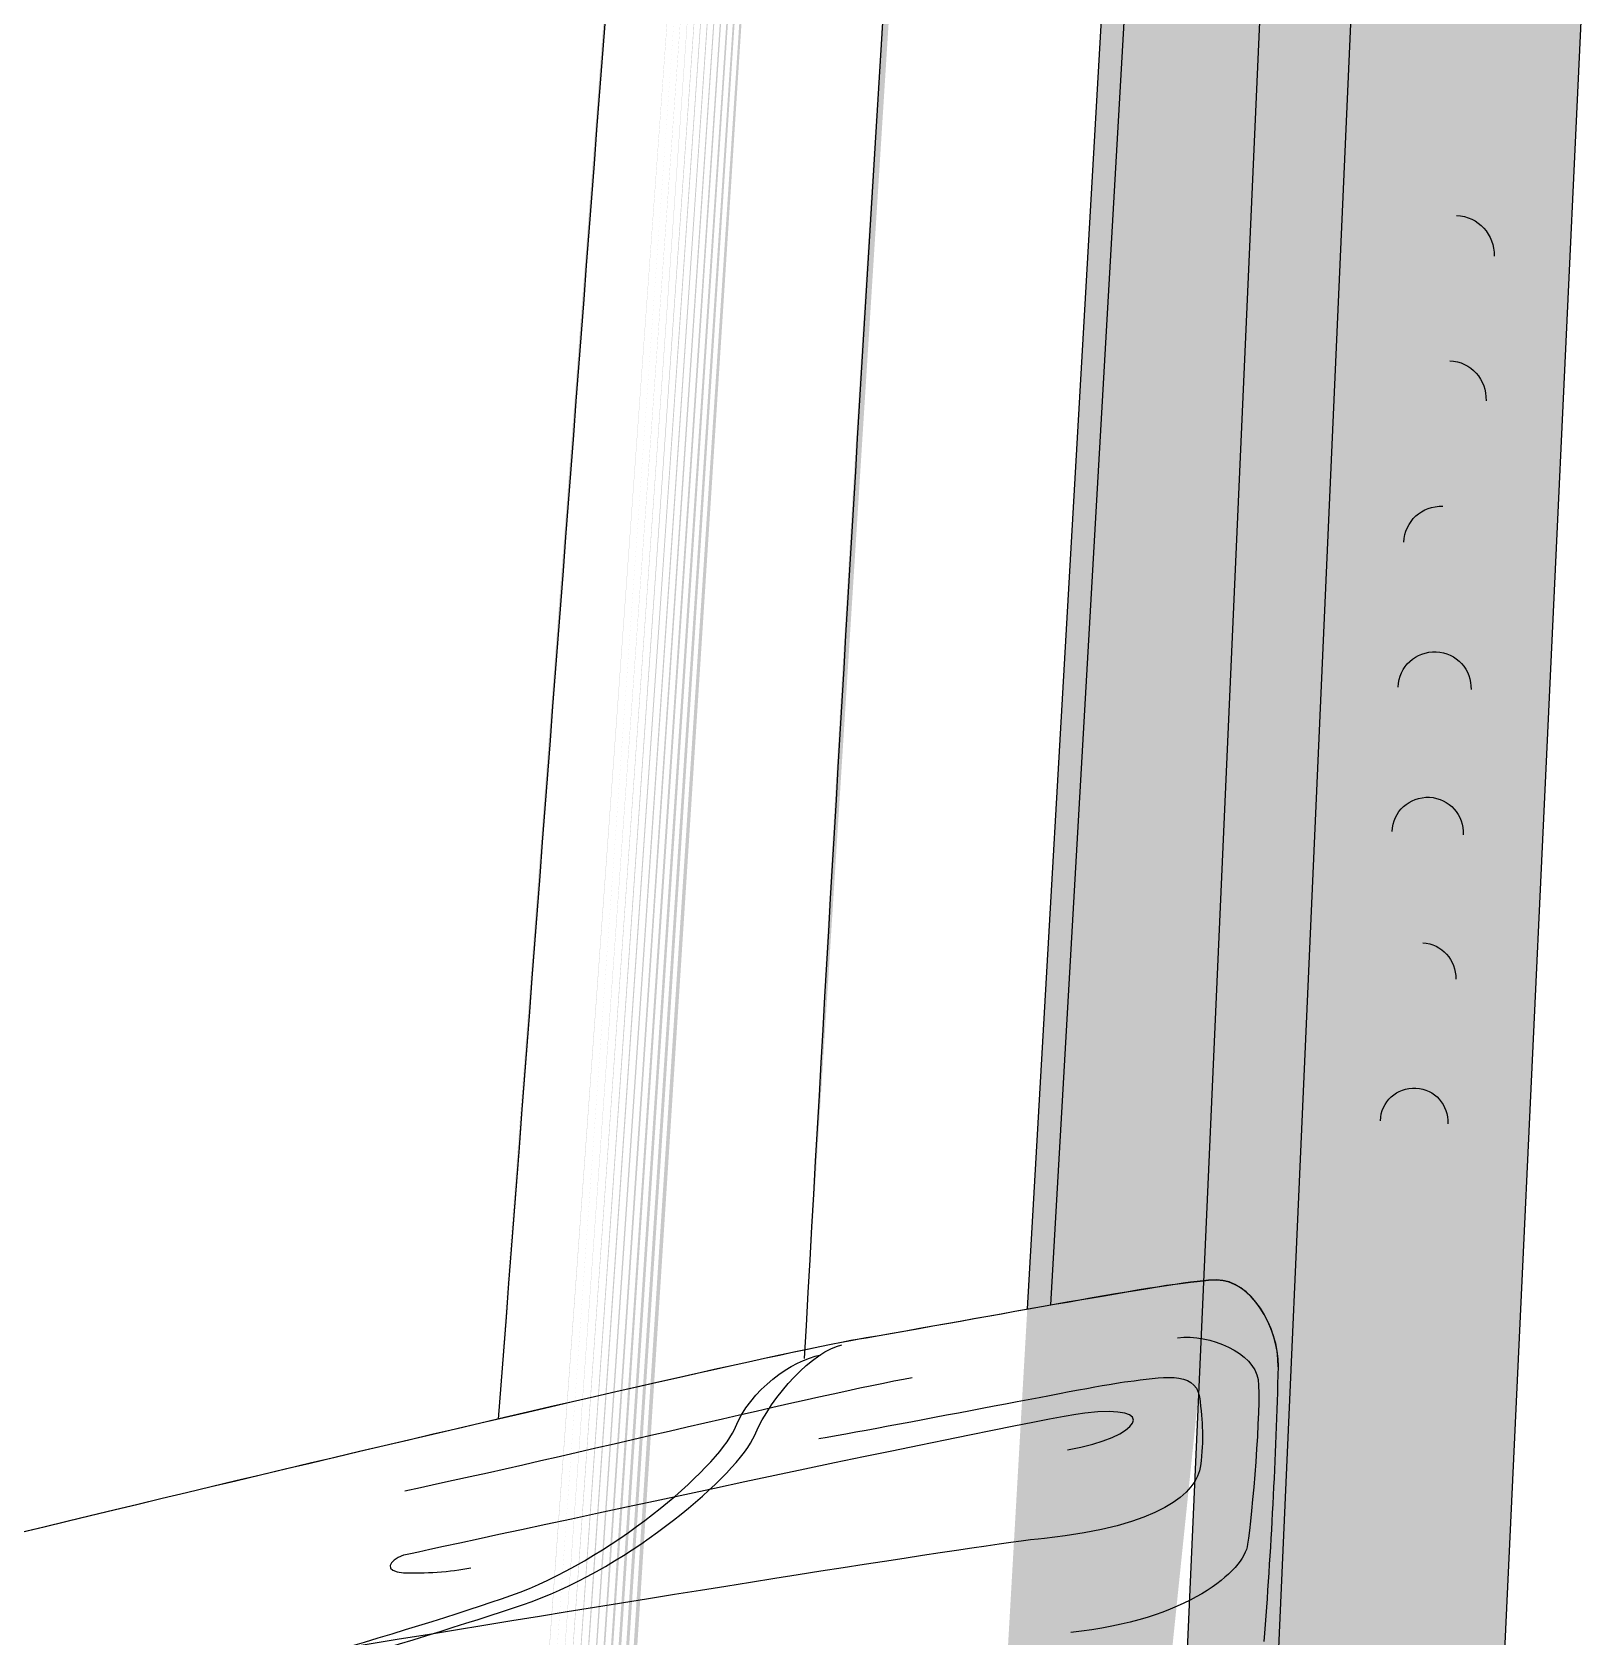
# Model space of a CAD drawing. Header units: millimetres. Extents: x 1111 to 1333, y -447 to -319.
# Drawn here: x 1279.2492 to 1279.4429, y -439.7742 to -439.5727 of the extents above; entities that cross this region are included whole.
import ezdxf

# ---------------------------------------------------------------- set-up
doc = ezdxf.new("R2010")
doc.units = ezdxf.units.MM

# ---------------------------------------------------------------- blocks, each defined once
blk = doc.blocks.new('scanne')
at = {"transparency": 33554559}
h = blk.add_hatch(color=256, dxfattribs=at)
h.paths.add_polyline_path([(-0.1166423951910929, 2.336953584750517), (-0.111487484690997, 2.33033887658712)], flags=0)
h.paths.add_polyline_path([(-0.1369427064507818, 2.245670612097228), (-0.1369427064507818, 2.181074565481821)], flags=0)
h.paths.add_polyline_path([(-0.1369427064507818, 2.047868028676248, 0.0285314519621585), (-0.1271803095753512, 2.083131265988185)], flags=0)
h.paths.add_polyline_path([(-0.1369427064507818, 2.047868028676248), (-0.1369427064507818, 1.879854441328916), (-0.1369427064507818, 1.834463857725722)], flags=0)
h.paths.add_polyline_path([(-0.180143593558796, 1.521382877556106, 0.0050964344108448), (-0.1756729632136285, 1.695144418203653)], flags=0)
h.paths.add_polyline_path([(-0.1825157647615469, 1.596881787971142, 0.0005335180224994), (-0.180143593558796, 1.52138287755497)], flags=0)
h.paths.add_polyline_path([(-0.1871232511373364, 1.622291391053749), (-0.1960188931500397, 1.647883468843929)], flags=0)
h.paths.add_polyline_path([(-0.2003982861413078, 1.67315621589546), (-0.2003982861413078, 1.852209523074179), (-0.2030897880833891, 2.171494643314417)], flags=0)
h.paths.add_polyline_path([(-0.2047776791316664, 2.345393039993268, 0.0090655300870264), (-0.2030897880829343, 2.171494643314645)], flags=0)
h.paths.add_polyline_path([(-0.2047776791321212, 2.345393039993268), (-0.1984366830304225, 2.393338269507921)], flags=0)
h.paths.add_polyline_path([(-0.1922781616374323, 2.536352821865648, 0.0110075992661324), (-0.198436683031332, 2.393338269507694)], flags=0)
h.paths.add_polyline_path([(-0.1692863484352074, 2.850118082191329, 0.0020048746394313), (-0.1922781616374323, 2.536352821866785)], flags=0)
h.paths.add_polyline_path([(-0.1692863484352074, 2.850118082190647), (-0.1667773212004704, 2.884240852577704)], flags=0)
h.paths.add_polyline_path([(-0.1421888543052319, 3.206263093427423, 0.00026024417606), (-0.1667773212004704, 2.884240852582479)], flags=0)
h.paths.add_polyline_path([(-0.1421888543038676, 3.2062630934372), (-0.1266785041282219, 3.287145007737308), (-0.1124454769076237, 3.28646072758238)], flags=0)
h.paths.add_polyline_path([(-0.1298718115174324, 3.170269957295658, 0.0012686708754481), (-0.1681915001879588, 2.580648557220911)], flags=0)
h = blk.add_hatch(color=256, dxfattribs=at)
h.paths.add_polyline_path([(-0.1196441041367962, 2.330977538065098), (-0.1145804309905998, 2.324180355193902)], flags=0)
h.paths.add_polyline_path([(-0.1369335827155282, 2.245670612097228), (-0.1369335827155282, 2.181074565481821)], flags=0)
h.paths.add_polyline_path([(-0.1369335827146187, 2.047868028676248, 0.0291517492008689), (-0.1272168045163653, 2.083176884665363)], flags=0)
h.paths.add_polyline_path([(-0.1369335827155282, 2.047868028676248), (-0.1369335827155282, 1.882682799302301), (-0.1369335827155282, 1.836425460836153)], flags=0)
h.paths.add_polyline_path([(-0.1825066410262934, 1.597292356065509, 0.0004699452269224), (-0.1794501896677048, 1.505142628547901)], flags=0)
h.paths.add_polyline_path([(-0.1871141274025376, 1.622701959146752), (-0.1960097694147862, 1.648248418259981)], flags=0)
h.paths.add_polyline_path([(-0.2004347810823219, 1.673566783988462), (-0.2004347810823219, 1.852665709843904), (-0.2031262830248579, 2.171905211407192)], flags=0)
h.paths.add_polyline_path([(-0.2047685553968677, 2.345757989409321, 0.0088234174556581), (-0.2031262830248579, 2.171905211407192)], flags=0)
h.paths.add_polyline_path([(-0.2047685553968677, 2.345757989409321), (-0.1984731779728008, 2.393748837600696)], flags=0)
h.paths.add_polyline_path([(-0.192269037901724, 2.536717771281701, 0.0110194638239973), (-0.1984731779718913, 2.393748837600924)], flags=0)
h.paths.add_polyline_path([(-0.1692772246994991, 2.850483031606471, 0.0017903833816675), (-0.1922690379012692, 2.536717771282837)], flags=0)
h.paths.add_polyline_path([(-0.1692772246994991, 2.850483031606471), (-0.1667681974652169, 2.884605801993529)], flags=0)
h.paths.add_polyline_path([(-0.1421797305690688, 3.206673661524973, 0.0001407592135211), (-0.1667681974643074, 2.884605802008081)], flags=0)
h.paths.add_polyline_path([(-0.1421797305690688, 3.206673661530203), (-0.1266693803925136, 3.287145007737308), (-0.113896150836581, 3.286643202290406)], flags=0)
h.paths.add_polyline_path([(-0.1313681041222026, 3.170680525390025, 0.0009188637854376), (-0.1706001663321786, 2.581013506637873)], flags=0)
h.paths.add_polyline_path([(-0.1700527422087816, 2.448035063216821, 0.0781697972247156), (-0.1421341118923465, 2.36605830066901)], flags=0)
h = blk.add_hatch(color=256, dxfattribs=at)
h.paths.add_polyline_path([(-0.1286264216353175, 2.313049398008844), (-0.1236996045211072, 2.305659172336618)], flags=0)
h.paths.add_polyline_path([(-0.1369746395246238, 2.245670612097228), (-0.1369746395246238, 2.181074565481821)], flags=0)
h.paths.add_polyline_path([(-0.1369746395246238, 2.047868028676248, 0.0300357460884792), (-0.1272122426487385, 2.083176884665363)], flags=0)
h.paths.add_polyline_path([(-0.1369746395246238, 2.047868028676248), (-0.1369746395246238, 1.891031017191153), (-0.1369746395246238, 1.842310270167672)], flags=0)
h.paths.add_polyline_path([(-0.1825476978358438, 1.598432822987888, 0.0002462288899652), (-0.1773471686590256, 1.456604356230172)], flags=0)
h.paths.add_polyline_path([(-0.1871095655349109, 1.623842426071405), (-0.1960052075471594, 1.649388885184862)], flags=0)
h.paths.add_polyline_path([(-0.2003846005379728, 1.674752869590065), (-0.2003846005379728, 1.853943032799634), (-0.2031217211572311, 2.173045678332073)], flags=0)
h.paths.add_polyline_path([(-0.2047639935287862, 2.346944075010924, 0.0088230516415138), (-0.2031217211572311, 2.173045678331845)], flags=0)
h.paths.add_polyline_path([(-0.2047639935287862, 2.346944075010924), (-0.1984229974275422, 2.394980541879476)], flags=0)
h.paths.add_polyline_path([(-0.1922644760340972, 2.537903856883303, 0.0112328837542137), (-0.1984229974279969, 2.394980541879476)], flags=0)
h.paths.add_polyline_path([(-0.1693182815085947, 2.851623498531125, 0.0018125761800425), (-0.1922644760340972, 2.537903856884668)], flags=0)
h.paths.add_polyline_path([(-0.1693182815095042, 2.851623498531125), (-0.1667636355980449, 2.88579188759536)], flags=0)
h.paths.add_polyline_path([(-0.1421751687000778, 3.20785974714704, 0.0001312748423704), (-0.1667636355971354, 2.885791887601271)], flags=0)
h.paths.add_polyline_path([(-0.1421751687014421, 3.207859747131806), (-0.1266648185253416, 3.287145007737308), (-0.1181797446054134, 3.287236245091207)], flags=0)
h.paths.add_polyline_path([(-0.1359254099540976, 3.171820992305811, 0.0001219841934848), (-0.1777577367540744, 2.581925880148674)], flags=0)
h = blk.add_hatch(color=256, dxfattribs=at)
h.paths.add_polyline_path([(-0.1271073196919588, 2.316010050145223), (-0.1222261212544708, 2.308756680504075)], flags=0)
h.paths.add_polyline_path([(-0.1369609539212888, 2.245666050229374), (-0.1369609539212888, 2.181070003614195)], flags=0)
h.paths.add_polyline_path([(-0.1369609539212888, 2.047863466808848, 0.0300357460893084), (-0.1271985570454035, 2.083172322797508)], flags=0)
h.paths.add_polyline_path([(-0.1369609539212888, 2.047863466808848), (-0.1369609539212888, 1.88961227633672), (-0.1369609539212888, 1.841347716083191)], flags=0)
h.paths.add_polyline_path([(-0.1825340122325087, 1.598245786412917, 0.0003400594792357), (-0.1776984324717432, 1.464674300191063)], flags=0)
h.paths.add_polyline_path([(-0.1870958799315758, 1.623609770818802), (-0.1960371406210015, 1.649201848608981)], flags=0)
h.paths.add_polyline_path([(-0.2004165336122696, 1.674565833014412), (-0.2004165336122696, 1.853710377547031), (-0.2031080355548056, 2.17285864175642)], flags=0)
h.paths.add_polyline_path([(-0.2047503079259059, 2.346757038435271, 0.0090249608157045), (-0.2031080355548056, 2.172858641756192)], flags=0)
h.paths.add_polyline_path([(-0.2047503079259059, 2.346757038435271), (-0.1984093118242072, 2.394747886626873)], flags=0)
h.paths.add_polyline_path([(-0.1922964091074846, 2.53771682030765, 0.0109925637555483), (-0.1984093118242072, 2.394747886626873)], flags=0)
h.paths.add_polyline_path([(-0.1693045959061692, 2.851436461955245, 0.0017970173253923), (-0.1922964091083941, 2.537716820307878)], flags=0)
h.paths.add_polyline_path([(-0.1693045959061692, 2.851436461955699), (-0.1667499499947098, 2.885559232342757)], flags=0)
h.paths.add_polyline_path([(-0.142161483098107, 3.207627091878293, 0.000264822201856), (-0.1667499499956193, 2.885559232332752)], flags=0)
h.paths.add_polyline_path([(-0.142161483098107, 3.207627091879203), (-0.1266511329224613, 3.287140445869681), (-0.1174361601704277, 3.287140445869681)], flags=0)
h.paths.add_polyline_path([(-0.1351362068428443, 3.171633955717879, 0.0002050688334534), (-0.1765579655459533, 2.581784462291352)], flags=0)
h = blk.add_hatch(color=256, dxfattribs=at)
h.paths.add_polyline_path([(-0.1226093181410306, 2.324964996437984), (-0.1175912636724661, 2.317985338858761)], flags=0)
h.paths.add_polyline_path([(-0.1369335827155282, 2.245679735832482), (-0.1369335827155282, 2.181083689217302)], flags=0)
h.paths.add_polyline_path([(-0.1369335827155282, 2.047877152411729, 0.02935907845707), (-0.1272168045163653, 2.083140389723666)], flags=0)
h.paths.add_polyline_path([(-0.1369335827155282, 2.047877152411956), (-0.1369335827155282, 1.885429043656813), (-0.1369335827155282, 1.838396187682064)], flags=0)
h.paths.add_polyline_path([(-0.1825066410262934, 1.597620810537137, 0.0006229945491757), (-0.1787202908365089, 1.488957121951671)], flags=0)
h.paths.add_polyline_path([(-0.1871141274025376, 1.623030413620881), (-0.1960097694147862, 1.648576872734338)], flags=0)
h.paths.add_polyline_path([(-0.2003891624055996, 1.673940857139768), (-0.2003891624055996, 1.853039782995438), (-0.2030806643481355, 2.172279284558499)], flags=0)
h.paths.add_polyline_path([(-0.2047685553968677, 2.34617768123735, 0.0088661684074344), (-0.2030806643481355, 2.172279284558499)], flags=0)
h.paths.add_polyline_path([(-0.2047685553968677, 2.346177681237577), (-0.198427559295169, 2.394122910752003)], flags=0)
h.paths.add_polyline_path([(-0.192269037901724, 2.537091844433007, 0.0112396464006005), (-0.1984275592956237, 2.394122910752003)], flags=0)
h.paths.add_polyline_path([(-0.1692772246994991, 2.850857104756868, 0.0017984741022668), (-0.192269037901724, 2.537091844432097)], flags=0)
h.paths.add_polyline_path([(-0.1692772246994991, 2.850857104757778), (-0.1667225787884945, 2.884979875144836)], flags=0)
h.paths.add_polyline_path([(-0.1421797305690688, 3.207047734677644, 0.0002010379914317), (-0.1667225787884945, 2.884979875145745)], flags=0)
h.paths.add_polyline_path([(-0.1421797305690688, 3.207047734681509), (-0.1266237617157913, 3.287154131472788), (-0.1153103298231599, 3.286789182056963)], flags=0)
h.paths.add_polyline_path([(-0.1328735204640452, 3.171008979855969, 0.0005797796842278), (-0.1729723375362937, 2.581296342431414)], flags=0)
h = blk.add_hatch(color=256, dxfattribs=at)
h.paths.add_polyline_path([(-0.124119296348681, 2.321999782433749), (-0.1191468605572936, 2.314883268823678)], flags=0)
h.paths.add_polyline_path([(-0.136938144583155, 2.245679735832482), (-0.136938144583155, 2.181083689217302)], flags=0)
h.paths.add_polyline_path([(-0.136938144583155, 2.047877152411956, 0.0288537914182079), (-0.1271757477072697, 2.083140389723666)], flags=0)
h.paths.add_polyline_path([(-0.136938144583155, 2.047877152411956), (-0.136938144583155, 1.886888841320569), (-0.136938144583155, 1.839354179898919)], flags=0)
h.paths.add_polyline_path([(-0.1825112028939202, 1.597848903923022, 0.000262695417012), (-0.1784055219648053, 1.480882616127018)], flags=0)
h.paths.add_polyline_path([(-0.1871186892701644, 1.623258507005857), (-0.196014331282413, 1.648804966119087)], flags=0)
h.paths.add_polyline_path([(-0.2003937242736811, 1.674123331847795), (-0.2003937242736811, 1.853267876380186), (-0.2031308448924847, 2.172461759266525)], flags=0)
h.paths.add_polyline_path([(-0.2047731172644944, 2.346360155945376, 0.0086211421652101), (-0.2031308448933942, 2.172461759266525)], flags=0)
h.paths.add_polyline_path([(-0.2047731172644944, 2.346360155945376), (-0.1984321211627957, 2.394305385460029)], flags=0)
h.paths.add_polyline_path([(-0.192273599768896, 2.537319937817983, 0.0110075992661466), (-0.1984321211627957, 2.394305385460029)], flags=0)
h.paths.add_polyline_path([(-0.1692817865675806, 2.85103957946535, 0.0017970173253923), (-0.1922735997698055, 2.537319937818438)], flags=0)
h.paths.add_polyline_path([(-0.1692817865675806, 2.851039579465577), (-0.1667727593328436, 2.885207968530039)], flags=0)
h.paths.add_polyline_path([(-0.1421842924353314, 3.20727582808081, 0.0001312748423704), (-0.1667727593328436, 2.885207968536633)], flags=0)
h.paths.add_polyline_path([(-0.1421842924362409, 3.207275828066258), (-0.1266739422601404, 3.287154131472788), (-0.1159991718452602, 3.286926038087813)], flags=0)
h.paths.add_polyline_path([(-0.1336079811624131, 3.171237073245492, 0.0004871298525191), (-0.1742086036822457, 2.581433198470904)], flags=0)
h = blk.add_hatch(color=256, dxfattribs=at)
h.paths.add_polyline_path([(-0.121140396742021, 2.32799407659013), (-0.1160767235962794, 2.321105656364807)], flags=0)
h.paths.add_polyline_path([(-0.1369700776565423, 2.245652364626266), (-0.1369700776565423, 2.181056318011314)], flags=0)
h.paths.add_polyline_path([(-0.1369700776565423, 2.047849781205741, 0.0300357460884309), (-0.1272076807811118, 2.083158637194401)], flags=0)
h.paths.add_polyline_path([(-0.1369700776565423, 2.047849781205741), (-0.1369700776565423, 1.884033112140969), (-0.1369700776565423, 1.837410824258995)], flags=0)
h.paths.add_polyline_path([(-0.182543135968217, 1.597456583301436, 0.0003865172817532), (-0.1791217351940304, 1.497049875248876)], flags=0)
h.paths.add_polyline_path([(-0.1871050036668293, 1.622866186383816), (-0.1960462643567098, 1.648412645497273)], flags=0)
h.paths.add_polyline_path([(-0.200380038670346, 1.673731011225527), (-0.200380038670346, 1.852875555758146), (-0.2031171592891496, 2.172069438644484)], flags=0)
h.paths.add_polyline_path([(-0.2047594316611594, 2.345967835323563, 0.0088230516414712), (-0.2031171592891496, 2.172069438644257)], flags=0)
h.paths.add_polyline_path([(-0.2047594316611594, 2.345967835323563), (-0.1984184355594607, 2.393913064837988)], flags=0)
h.paths.add_polyline_path([(-0.1923055328431928, 2.536927617195715, 0.0110094992346397), (-0.1984184355594607, 2.39391306483776)], flags=0)
h.paths.add_polyline_path([(-0.1693137196418775, 2.850692877520259, 0.0017903833816817), (-0.1923055328441023, 2.53692761719526)], flags=0)
h.paths.add_polyline_path([(-0.1693137196418775, 2.850692877520714), (-0.1667590737304181, 2.884815647907772)], flags=0)
h.paths.add_polyline_path([(-0.1421706068338153, 3.206883507438078, 0.0002553260328776), (-0.1667590737295086, 2.884815647915729)], flags=0)
h.paths.add_polyline_path([(-0.1421706068338153, 3.206883507444445), (-0.1266602566577148, 3.287126760266573), (-0.114571307255801, 3.286761810850521)], flags=0)
h.paths.add_polyline_path([(-0.1321344978966863, 3.170844752620041, 0.0007237860904394), (-0.1717771281994374, 2.581132115194805)], flags=0)
h.paths.add_polyline_path([(-0.1717315095222602, 2.449339757378538, 0.0772831218423757), (-0.1457744823153462, 2.368138512339555)], flags=0)
h = blk.add_hatch(color=256, dxfattribs=at)
h.paths.add_polyline_path([(-0.1825248884972552, 1.596685627660235, 0.0127247081431427), (-0.1805176667091928, 1.529489316456647)], flags=0)
h.paths.add_polyline_path([(-0.1871323748725899, 1.622095230742615), (-0.196028016885748, 1.647641689856072)], flags=0)
h.paths.add_polyline_path([(-0.2004074098765614, 1.672960055584553), (-0.2004074098765614, 1.852013362763045), (-0.2030989118190973, 2.171298483003511)], flags=0)
h.paths.add_polyline_path([(-0.2047411841901976, 2.345196879682362, 0.0090249608156903), (-0.2030989118190973, 2.171298483003511)], flags=0)
h.paths.add_polyline_path([(-0.2047411841901976, 2.345196879682134), (-0.1984458067661308, 2.393142109196787)], flags=0)
h.paths.add_polyline_path([(-0.192287285372231, 2.536111042877791, 0.0107721538795642), (-0.1984458067661308, 2.393142109197015)], flags=0)
h.paths.add_polyline_path([(-0.1692954721700062, 2.849876303203473, 0.001798474102281), (-0.192287285372231, 2.536111042878019)], flags=0)
h.paths.add_polyline_path([(-0.1692954721704609, 2.849876303202337), (-0.1667408262594563, 2.883999073589848)], flags=0)
h.paths.add_polyline_path([(-0.1421523593628535, 3.20606693312493, 0.000264822201856), (-0.166740826259911, 2.883999073579843)], flags=0)
h.paths.add_polyline_path([(-0.1421523593628535, 3.206066933126066), (-0.1266420091867531, 3.2871313221342), (-0.094617697941203, 3.285260956377669), (-0.1080752076520639, 3.212362310550588)], flags=0)
h.paths.add_polyline_path([(-0.1080752076520639, 3.212362310551043, 0.0052537610727573), (-0.1283299002345757, 2.891617392646367)], flags=0)
h.paths.add_polyline_path([(-0.1283299002354852, 2.891617392646821), (-0.1307933087925903, 2.847823462738006)], flags=0)
h.paths.add_polyline_path([(-0.0907857290742413, 2.362167027521991), (-0.0866800481451264, 2.356692786283247)], flags=0)
h.paths.add_polyline_path([(-0.1369518301855805, 2.24565692649412), (-0.1369518301855805, 2.181060879878714)], flags=0)
h.paths.add_polyline_path([(-0.13695183018649, 2.047854343073367, 0.0275796529536852), (-0.1271894333106047, 2.083163199062255)], flags=0)
h.paths.add_polyline_path([(-0.1369518301855805, 2.047854343073367), (-0.1369518301855805, 1.833492179905988)], flags=0)
h.paths.add_polyline_path([(-0.160856016927255, 1.781532506816347, 0.037130763515112), (-0.1467598457381882, 1.799141316133955)], flags=0)
h = blk.add_hatch(color=256, dxfattribs=at)
h.paths.add_polyline_path([(-0.1270525772795281, 1.440783799056816, 0.0003808796214116), (-0.1397345694824708, 1.753545448482327)], flags=0)
h.paths.add_polyline_path([(-0.1766400792091645, 1.440373230959949, 1.71371275547e-05), (-0.1270525772649762, 1.440783799053406)], flags=0)
h.paths.add_polyline_path([(-0.1825248884972552, 1.598806896143287, 0.0003270159702372), (-0.1766400791659635, 1.440373230962904)], flags=0)
h.paths.add_polyline_path([(-0.1871323748725899, 1.624216499222711), (-0.196028016885748, 1.649762958335941)], flags=0)
h.paths.add_polyline_path([(-0.2004074098765614, 1.675172561418321), (-0.2004074098765614, 1.85436272462789), (-0.2030989118190973, 2.173465370160329)], flags=0)
h.paths.add_polyline_path([(-0.2047411841911071, 2.34731814816223, 0.009025369330283), (-0.2030989118190973, 2.173465370160101)], flags=0)
h.paths.add_polyline_path([(-0.2047411841901976, 2.34731814816223), (-0.1984458067661308, 2.395354615030782)], flags=0)
h.paths.add_polyline_path([(-0.1922872853731405, 2.538323548711559, 0.0107516332119465), (-0.1984458067661308, 2.395354615030555)], flags=0)
h.paths.add_polyline_path([(-0.1692954721704609, 2.852043190359154, 0.0017889241516089), (-0.1922872853731405, 2.538323548711559)], flags=0)
h.paths.add_polyline_path([(-0.1692954721704609, 2.852043190359381), (-0.1667408262594563, 2.886165960746666)], flags=0)
h.paths.add_polyline_path([(-0.1421523593628535, 3.208233820281748, 0.000264822201856), (-0.166740826259911, 2.886165960736889)], flags=0)
h.paths.add_polyline_path([(-0.1421523593628535, 3.208233820283112), (-0.1266420091867531, 3.287154131472788), (-0.1195711142534037, 3.287427843534715)], flags=0)
h.paths.add_polyline_path([(-0.1801527172926853, 2.582254334657818, 0.0001654896232667), (-0.1374080169559875, 3.172195065459163)], flags=0)
h.paths.add_polyline_path([(-0.1316144449785952, 2.307036856381728), (-0.1267788652178297, 2.299464156001704)], flags=0)
h.paths.add_polyline_path([(-0.1369518301855805, 2.245679735832482), (-0.1369518301855805, 2.181083689217302)], flags=0)
h.paths.add_polyline_path([(-0.13695183018649, 2.047877152411729, 0.0277852137477092), (-0.1271894333106047, 2.083140389723666)], flags=0)
h.paths.add_polyline_path([(-0.1369518301855805, 2.047877152411956), (-0.1369518301855805, 1.893822880222614)], flags=0)
h = blk.add_hatch(color=256, dxfattribs=at)
h.paths.add_polyline_path([(-0.1256383982929492, 2.318998073488046), (-0.1206659625011071, 2.311835941200797)], flags=0)
h.paths.add_polyline_path([(-0.1369518301855805, 2.245688859567962), (-0.1369518301855805, 2.181092812952556)], flags=0)
h.paths.add_polyline_path([(-0.1369518301855805, 2.04788627614721, 0.0288537914166574), (-0.12718943331015, 2.083149513459147)], flags=0)
h.paths.add_polyline_path([(-0.1369518301855805, 2.04788627614721), (-0.1369518301855805, 1.888266525365452), (-0.1369518301855805, 1.840366914527976)], flags=0)
h.paths.add_polyline_path([(-0.1825248884972552, 1.598040502367211, 0.0004466642511242), (-0.1780542581520876, 1.472771615357487)], flags=0)
h.paths.add_polyline_path([(-0.1871323748725899, 1.623450105449137), (-0.196028016885748, 1.649042183239544)], flags=0)
h.paths.add_polyline_path([(-0.2004074098765614, 1.674360548968024), (-0.2004074098765614, 1.853505093500643), (-0.2030989118190973, 2.172698976386755)], flags=0)
h.paths.add_polyline_path([(-0.2047411841901976, 2.346551754388656, 0.0090253693302688), (-0.2030989118181878, 2.172698976386755)], flags=0)
h.paths.add_polyline_path([(-0.2047411841901976, 2.346551754388883), (-0.1984458067661308, 2.394542602580486)], flags=0)
h.paths.add_polyline_path([(-0.1922872853731405, 2.53751153626149, 0.0107618929598422), (-0.1984458067661308, 2.394542602580486)], flags=0)
h.paths.add_polyline_path([(-0.1692954721704609, 2.851276796585352, 0.0017903833816817), (-0.1922872853731405, 2.537511536260581)], flags=0)
h.paths.add_polyline_path([(-0.1692954721704609, 2.851276796586034), (-0.1667408262594563, 2.885399566973092)], flags=0)
h.paths.add_polyline_path([(-0.1421523593628535, 3.207467426503626, 0.0002553260328918), (-0.166740826259911, 2.885399566963542)], flags=0)
h.paths.add_polyline_path([(-0.1421523593628535, 3.207467426509766), (-0.1266420091867531, 3.287163255208042), (-0.1167427562802459, 3.287026399177194)], flags=0)
h.paths.add_polyline_path([(-0.1343515655969441, 3.171428671694229, 0.0003500124411717), (-0.1753627562104612, 2.581624796900996)], flags=0)
h = blk.add_hatch(color=256, dxfattribs=at)
h.paths.add_polyline_path([(-0.1369518301855805, 1.878495004754768), (-0.1369518301855805, 2.047877152411956)], flags=0)
h.paths.add_polyline_path([(-0.1369518301855805, 2.047877152411956, 0.0277852137478599), (-0.12718943331015, 2.083140389723666)], flags=0)
h.paths.add_polyline_path([(-0.1369518301855805, 2.181083689217302), (-0.1369518301855805, 2.245679735832482)], flags=0)
h.paths.add_polyline_path([(-0.109945573408595, 2.333450070357912), (-0.1151461025854132, 2.339927922490005), (-0.1310670208542888, 2.35968080962607)], flags=0)
h.paths.add_polyline_path([(-0.1291054177447677, 3.170050987645026, 0.001532144609898), (-0.1669689196444324, 2.580520824922814)], flags=0)
h.paths.add_polyline_path([(-0.1117247018116814, 3.286332995287011), (-0.1266420091867531, 3.287154131472788), (-0.1421523593628535, 3.206089742464655)], flags=0)
h.paths.add_polyline_path([(-0.1421523593628535, 3.206089742463518, 0.000264822201856), (-0.166740826259911, 2.884021882917977)], flags=0)
h.paths.add_polyline_path([(-0.1667408262594563, 2.884021882928208), (-0.1692954721704609, 2.849899112540924)], flags=0)
h.paths.add_polyline_path([(-0.1692954721704609, 2.849899112540924, 0.0017903833816675), (-0.192287285372231, 2.536133852217744)], flags=0)
h.paths.add_polyline_path([(-0.192287285372231, 2.53613385221638, 0.0107790547591002), (-0.1984458067661308, 2.393119299858426)], flags=0)
h.paths.add_polyline_path([(-0.1984458067661308, 2.393119299858426), (-0.2047411841901976, 2.345174070343773)], flags=0)
h.paths.add_polyline_path([(-0.2047411841901976, 2.345174070343773, 0.0090253693302688), (-0.2030989118190973, 2.171321292342099)], flags=0)
h.paths.add_polyline_path([(-0.2030989118190973, 2.171321292341872), (-0.2004074098765614, 1.852036172101634), (-0.2004074098765614, 1.672937246245965)], flags=0)
h.paths.add_polyline_path([(-0.196028016885748, 1.647618880517484), (-0.1871323748725899, 1.622118040080977)], flags=0)
h.paths.add_polyline_path([(-0.1825248884972552, 1.596662818321647), (-0.1805176667096475, 1.529512125795235), (-0.1805176667096475, 1.720563145021515)], flags=0)
h.paths.add_polyline_path([(-0.160856016927255, 1.781555316154708, 0.0390824670017045), (-0.1467598457381882, 1.799164125472088)], flags=0)
h = blk.add_hatch(color=256, dxfattribs=at)
h.paths.add_polyline_path([(-0.1181113165901024, 2.333942752069333), (-0.113047643443906, 2.327236806552036)], flags=0)
h.paths.add_polyline_path([(-0.1369518301855805, 2.245670612097228), (-0.1369518301855805, 2.181074565481821)], flags=0)
h.paths.add_polyline_path([(-0.1369518301855805, 2.047868028676248, 0.0288537914185939), (-0.1271894333106047, 2.083131265988185)], flags=0)
h.paths.add_polyline_path([(-0.1369518301855805, 2.047868028676248), (-0.1369518301855805, 1.881268620315722), (-0.1369518301855805, 1.835467468619526)], flags=0)
h.paths.add_polyline_path([(-0.1825248884972552, 1.597064262675758, 0.0001252743578617), (-0.1798333865547192, 1.513262753046774)], flags=0)
h.paths.add_polyline_path([(-0.1871323748725899, 1.622519484438726), (-0.196028016885748, 1.648020324875005)], flags=0)
h.paths.add_polyline_path([(-0.2004074098765614, 1.673338690603486), (-0.2004074098765614, 1.852437616459155), (-0.2030989118190973, 2.171722736699166)], flags=0)
h.paths.add_polyline_path([(-0.2047411841901976, 2.345575514701295, 0.0090253693302972), (-0.2030989118190973, 2.171722736699166)], flags=0)
h.paths.add_polyline_path([(-0.2047411841901976, 2.345575514701295), (-0.1984458067661308, 2.393520744215948)], flags=0)
h.paths.add_polyline_path([(-0.1922872853731405, 2.536535296573902, 0.0107687991884689), (-0.1984458067661308, 2.393520744215948)], flags=0)
h.paths.add_polyline_path([(-0.1692954721704609, 2.850300556897764, 0.0017903833816817), (-0.1922872853731405, 2.536535296572992)], flags=0)
h.paths.add_polyline_path([(-0.1692954721704609, 2.850300556898446), (-0.1667408262594563, 2.884377708608781)], flags=0)
h.paths.add_polyline_path([(-0.1421523593628535, 3.206445568139997, 0.0002743201950721), (-0.1667408262594563, 2.884377708602413)], flags=0)
h.paths.add_polyline_path([(-0.1421523593628535, 3.206445568145227), (-0.1266420091867531, 3.287145007737308), (-0.1131844994749827, 3.286506346259556)], flags=0)
h.paths.add_polyline_path([(-0.1306108340847913, 3.17045243200414, 0.0011283418545209), (-0.1693867095243604, 2.580831031931438)], flags=0)
h.paths.add_polyline_path([(-0.1683374799542889, 2.44675774026109, 0.0793675820658152), (-0.1384116278497913, 2.363914222850553)], flags=0)
h = blk.add_hatch(color=256, dxfattribs=at)
h.paths.add_polyline_path([(-0.1301181523729156, 2.310043127195285), (-0.12528257261215, 2.302561664169161)], flags=0)
h.paths.add_polyline_path([(-0.1369609539212888, 2.245675173964855), (-0.1369609539212888, 2.181079127349676)], flags=0)
h.paths.add_polyline_path([(-0.1369609539212888, 2.047872590544329, 0.0299218299609954), (-0.1271985570454035, 2.08313582785604)], flags=0)
h.paths.add_polyline_path([(-0.1369609539212888, 2.047872590544102), (-0.1369609539212888, 1.892449758045358), (-0.1369609539212888, 1.843318442929103)], flags=0)
h.paths.add_polyline_path([(-0.182534012232054, 1.598619859560585, 0.000198915034985), (-0.1770141523168149, 1.448488793593469)], flags=0)
h.paths.add_polyline_path([(-0.1870958799315758, 1.623983843969881), (-0.1960371406210015, 1.649575921760288)], flags=0)
h.paths.add_polyline_path([(-0.2003709149346378, 1.674985524842668), (-0.2003709149346378, 1.854130069375287), (-0.2031080355548056, 2.173278333584676)], flags=0)
h.paths.add_polyline_path([(-0.2047503079259059, 2.347131111586577, 0.008823417455715), (-0.2031080355548056, 2.173278333584448)], flags=0)
h.paths.add_polyline_path([(-0.2047503079259059, 2.347131111586577), (-0.1984093118242072, 2.395167578455129)], flags=0)
h.paths.add_polyline_path([(-0.1922964091074846, 2.538136512136134, 0.0109823818543669), (-0.1984093118242072, 2.395167578455129)], flags=0)
h.paths.add_polyline_path([(-0.1693045959061692, 2.851810535106096, 0.0017874639778491), (-0.1922964091083941, 2.538136512135905)], flags=0)
h.paths.add_polyline_path([(-0.1693045959061692, 2.851810535106778), (-0.1667499499947098, 2.885933305493837)], flags=0)
h.paths.add_polyline_path([(-0.1421614830971976, 3.208046783713143, 0.000259903688648), (-0.1667499499947098, 2.88593330548656)], flags=0)
h.paths.add_polyline_path([(-0.142161483098107, 3.208046783707686), (-0.1266511329224613, 3.287149569604935), (-0.1188503391570066, 3.287286425636011)], flags=0)
h.paths.add_polyline_path([(-0.1789757554322477, 2.582067298016454, 2.45009150126e-05), (-0.136641623177411, 3.17200802896491)], flags=0)
h = blk.add_hatch(color=256, dxfattribs=at)
h.paths.add_polyline_path([(-0.077341904965806, 2.901484712479259), (-0.0669408466126242, 3.154668369763612), (-0.0856445041770258, 3.154668369763612), (-0.1192198504402313, 2.567327903540672), (-0.125743321249729, 2.455653382273794), (-0.1272031189139398, 2.418747872590301)], flags=0)
h.paths.add_polyline_path([(-0.0991932512426956, 2.372901102217156), (-0.077341904965806, 2.901484712479259)], flags=0)
h = blk.add_hatch(color=256, dxfattribs=at)
h.paths.add_polyline_path([(-0.0646964077043322, 2.335790308487503), (-0.0262854816803611, 3.15605973941183), (-0.066931722876916, 3.154645560425024), (-0.0927062753751216, 2.572323148671102)], flags=0)
h.paths.add_polyline_path([(-0.0990016527991884, 2.371555351244978, 0.000869272898784), (-0.0927062753751216, 2.572323148671102)], flags=0)
h = blk.add_hatch(color=256, dxfattribs=at)
h.paths.add_polyline_path([(-0.0369009478165481, 3.120846682644696, 0.4079359870080838), (-0.0421927143459016, 3.126549017267962)], flags=0)
h.paths.add_polyline_path([(-0.0369009478156386, 3.120846682644696), (-0.072255422481021, 2.363029220517091)], flags=0)
h.paths.add_polyline_path([(-0.0832039049580544, 2.363531025963993), (-0.0479406676461167, 3.121348488091371)], flags=0)
h = blk.add_hatch(color=256, dxfattribs=at)
h.paths.add_polyline_path([(-0.0378635019003468, 3.102667639864648, 0.4115239732252902), (-0.0430640310767103, 3.108278737134242)], flags=0)
h.paths.add_polyline_path([(-0.0378635018994373, 3.102667639864876), (-0.0723056030262797, 2.364329352811182)], flags=0)
h.paths.add_polyline_path([(-0.083025992118337, 2.364876776935034), (-0.0486751283463036, 3.103169445311777)], flags=0)
h.paths.add_polyline_path([(-0.0430640310767103, 3.108278737134696, 0.4118487833975372), (-0.0486751283463036, 3.10316944531155)], flags=0)
h = blk.add_hatch(color=256, dxfattribs=at)
h.paths.add_polyline_path([(-0.0407922209603839, 3.048212625143833, 0.4163134015974658), (-0.0455821820467008, 3.053458772997601)], flags=0)
h.paths.add_polyline_path([(-0.0407922209626577, 3.04821262514406), (-0.0724515827926098, 2.36835748198905)], flags=0)
h.paths.add_polyline_path([(-0.0776977306466051, 2.363567520906372, 0.4192282451417776), (-0.0724515827926098, 2.36835748198905)], flags=0)
h.paths.add_polyline_path([(-0.0825333104091897, 2.36881366875923, 0.4073983709648476), (-0.0776977306466051, 2.363567520905462)], flags=0)
h.paths.add_polyline_path([(-0.0825333104064612, 2.368813668759003), (-0.0508283298997867, 3.048668811914012)], flags=0)
h.paths.add_polyline_path([(-0.0455821820457914, 3.053458773000102, 0.4227840536318566), (-0.0508283298997867, 3.048668811914012)], flags=0)
h = blk.add_hatch(color=256, dxfattribs=at)
h.paths.add_polyline_path([(-0.041686347032055, 3.030060953570455), (-0.0724789539983704, 2.369684985489584)], flags=0)
h.paths.add_polyline_path([(-0.0776338644980115, 2.364986261761487, 0.4164274531621614), (-0.0724789539983704, 2.369684985489584)], flags=0)
h.paths.add_polyline_path([(-0.0823325882254267, 2.370141172259309, 0.4094965628213683), (-0.0776338644984662, 2.364986261759668)], flags=0)
h.paths.add_polyline_path([(-0.0823325882277004, 2.370141172259309), (-0.0515855999376527, 3.030471521663457)], flags=0)
h.paths.add_polyline_path([(-0.0464306894384663, 3.035170245391554, 0.4203715450005915), (-0.0515855999376527, 3.030471521663457)], flags=0)
h = blk.add_hatch(color=256, dxfattribs=at)
h.paths.add_polyline_path([(-0.0427082053959111, 3.01190928199685), (-0.0725884388236864, 2.37101248898989)], flags=0)
h.paths.add_polyline_path([(-0.0821683609899537, 2.371468675759842, 0.4087821572212289), (-0.07756087461461901, 2.36645062129105)], flags=0)
h.paths.add_polyline_path([(-0.0821683609908632, 2.371468675759842), (-0.0522881275639975, 3.012319850089625)], flags=0)
h.paths.add_polyline_path([(-0.0472700730945235, 3.01692733646746, 0.4229743319128617), (-0.052288127563088, 3.012319850089625)], flags=0)
h = blk.add_hatch(color=256, dxfattribs=at)
h.paths.add_polyline_path([(-0.0436479501433951, 2.993721115481548, 0.4189486985759839), (-0.0481185804871984, 2.998647932596213)], flags=0)
h.paths.add_polyline_path([(-0.0436479501415761, 2.993721115481548), (-0.072615810029447, 2.372349116225677)], flags=0)
h.paths.add_polyline_path([(-0.0819676388084645, 2.372759684318452, 0.4064595510584485), (-0.0774970084669349, 2.367878485880737)], flags=0)
h.paths.add_polyline_path([(-0.0819676388121025, 2.372759684318452), (-0.0530453976014087, 2.994131683574552)], flags=0)
h = blk.add_hatch(color=256, dxfattribs=at)
h.paths.add_polyline_path([(-0.0455730583109926, 2.957413210466711), (-0.0727161711190547, 2.375045180035613)], flags=0)
h.paths.add_polyline_path([(-0.0816118131331223, 2.375410129451438, 0.407749425311306), (-0.0773236574948442, 2.370711405721749)], flags=0)
h.paths.add_polyline_path([(-0.0816118131313033, 2.375410129451438), (-0.05451431900087299, 2.957823778559713)], flags=0)
h = blk.add_hatch(color=256, dxfattribs=at)
h.paths.add_polyline_path([(-0.0465082411894855, 2.939284348231467), (-0.0727389804571885, 2.376395492874507)], flags=0)
h.paths.add_polyline_path([(-0.0814521477639119, 2.37676044229056, 0.410619572521676), (-0.0772552294790785, 2.37219857459172)], flags=0)
h.paths.add_polyline_path([(-0.0814521477625476, 2.376760442290333), (-0.0552670271706575, 2.93964929764752)], flags=0)
h.paths.add_polyline_path([(-0.0506595407953228, 2.943846215927806, 0.4158049834963207), (-0.0552670271706575, 2.93964929764752)], flags=0)
at = {"lineweight": -3}
for points in [[(-0.0669362847445427, 3.154668369763612), (-0.1015608605782745, 2.375592604159692)], [(-0.0856125711036384, 3.154659246028359), (-0.1003474037704564, 2.897871713261793)], [(-0.0827614037914373, 3.154672931631466), (-0.0974049991048105, 2.898387204311802)], [(-0.0554403781436577, 3.155626361980466), (-0.0905667594245188, 2.363275561372802)], [(-0.0262900435484426, 3.156082548750191), (-0.0647009695719589, 2.335813117825864)]]:
    blk.add_lwpolyline(points, dxfattribs=at)
for centre, radius, start, end in [((86619.99578466719, -6605.443650347938), 86871.87435406215, 175.6371256620855, 175.6373060176869), ((26.13361938243929, 1.43579237893914), 26.30227150442352, 176.2508801843626, 176.8270098294161), ((-0.7653943332422842, 2.909185739680424), 0.6968626984373003, 355.629089838054, 358.4724648300068)]:
    blk.add_arc(centre, radius, start, end, dxfattribs=at)
for points in [[(-0.0464306894384663, 3.035170245393146), (-0.0436479501415761, 3.035079008039018), (-0.0416407283544231, 3.032752455512763), (-0.041686347032055, 3.030060953570455)], [(-0.0472700730945235, 3.016927336465414), (-0.044578571152897, 3.016836099111742), (-0.0426169680424664, 3.014555165261982), (-0.0427082053959111, 3.01190928199685)], [(-0.0530453976014087, 2.994131683574552), (-0.0529085415712416, 2.996777566839909), (-0.0507644637521025, 2.99878478862729), (-0.0481185804871984, 2.998647932596441)], [(-0.0537616108306338, 2.97595264079473), (-0.0536703734762796, 2.978552905383139), (-0.05152629565805, 2.980468889816621), (-0.0489716497465906, 2.980377652462721)], [(-0.0489716497465906, 2.980377652462721), (-0.0464170038351313, 2.980286415108594), (-0.0445010194018778, 2.978096718613187), (-0.0445922567553225, 2.975633310055854)], [(-0.05451431900087299, 2.957823778559713), (-0.0544230816465188, 2.960332805793996), (-0.0523246225050116, 2.962203171550527), (-0.0498155952711841, 2.9621119341964)], [(-0.0498155952711841, 2.9621119341964), (-0.0473065680364471, 2.961975078165552), (-0.0454818209570931, 2.959876619024043), (-0.0455730583109926, 2.957413210466711)], [(-0.0506595407953228, 2.943846215930533), (-0.04824175091494001, 2.943709359899457), (-0.0464626225118536, 2.9416565194349), (-0.0465082411894855, 2.939284348231467)], [(-0.0559786785322558, 2.921474816735553), (-0.0558874411779016, 2.923892606615936), (-0.0539258380670162, 2.92571735369529), (-0.0515080481866335, 2.925580497664441)], [(-0.0515080481866335, 2.925580497664441), (-0.0491358769838826, 2.925489260310541), (-0.0474023672579733, 2.923436419845984), (-0.0474936046118728, 2.921109867319502)], [(-0.0765527018540979, 2.901498398082367), (-0.0809320948444565, 2.901498398082367), (-0.1032852465689302, 2.897164623768503), (-0.1205747251472076, 2.894199409764268)], [(-0.0765344543831361, 2.901466465008297), (-0.0809138473739495, 2.901466465008297), (-0.1032669990979684, 2.897178309371612), (-0.1205564776762458, 2.894213095367376)], [(-0.0687975267658203, 2.890595534282283), (-0.0687975267658203, 2.895704826104974), (-0.0722645462162746, 2.901498398082367), (-0.0765527018540979, 2.901498398082367)], [(-0.0687792792948585, 2.890609219885163), (-0.0687792792948585, 2.895672893030905), (-0.0722462987462222, 2.901466465008297), (-0.0765344543831361, 2.901466465008297)], [(-0.1205747251472076, 2.894199409764268), (-0.1378642037259397, 2.891371051791111), (-0.2573851374352216, 2.862585666611494), (-0.2667369662169676, 2.859757308638108)], [(-0.1205564776762458, 2.894213095367376), (-0.1378459562549779, 2.891384737394219), (-0.2573668899642598, 2.862599352214601), (-0.2667187187469153, 2.859725375564266)], [(-0.0814612714973464, 2.894217657235003), (-0.077355590569141, 2.894765081358855), (-0.0718357306534472, 2.892347291478472), (-0.0713339252058631, 2.888971509381235)], [(-0.134543164040906, 2.882019223008228), (-0.1323990862222217, 2.887037277477247), (-0.127198557046313, 2.892602756069663), (-0.1235946815638726, 2.893332654901541)], [(-0.1371160574233272, 2.882717188766264), (-0.1350632169580876, 2.887826480588955), (-0.1298626877821789, 2.891384737394219), (-0.1262588123001933, 2.892069017548919)], [(-0.0876882209065571, 2.888743415996486), (-0.0835825399774422, 2.889245221443388), (-0.079294384340983, 2.890157594983065), (-0.0787013415399542, 2.886827431563006)], [(-0.1784921974515328, 2.875012194223018), (-0.1579181741296907, 2.879391587213831), (-0.1258026255297864, 2.88728361833273), (-0.1147629056993082, 2.889245221443388)], [(-0.1265097150233032, 2.881581283709465), (-0.1155612325462698, 2.883451649465768), (-0.0917026644813177, 2.888241610549584), (-0.0876882209065571, 2.888743415996486)], [(-0.0713339252058631, 2.888971509381235), (-0.0709233571130881, 2.885595727284226), (-0.0721094427151456, 2.871727649479907), (-0.0726568668389973, 2.868306248705721)], [(-0.0787013415399542, 2.886827431563006), (-0.0782907734471792, 2.883451649465768), (-0.0781539174161026, 2.881581283709465), (-0.0785644855093324, 2.878159882935051)], [(-0.0931122816002699, 2.884751781760087), (-0.1030115345072318, 2.88338322145023), (-0.1786473009535712, 2.866914879057731), (-0.1786473009535712, 2.866914879057731)], [(-0.0952563594184994, 2.88014429538407), (-0.0859957679901982, 2.881786567755625), (-0.0834867407554612, 2.88593786736169), (-0.0931122816002699, 2.884751781760087)], [(-0.165171543770839, 2.861869453382723), (-0.1529001196611261, 2.866157609019636), (-0.139351372595911, 2.877744752974649), (-0.1371160574233272, 2.882717188766264)], [(-0.1625074130349731, 2.861125868947965), (-0.150327226278705, 2.865505261938778), (-0.1366872418591356, 2.876955549862714), (-0.134543164040906, 2.882019223008228)], [(-0.0785644855093324, 2.878159882935051), (-0.0790206722788298, 2.874784100838041), (-0.0835825399774422, 2.870541563878076), (-0.098180516614093, 2.869036147537599)], [(-0.098180516614093, 2.869036147537599), (-0.112915349280911, 2.867576349873843), (-0.2562492323775132, 2.843626544455219), (-0.2562492323775132, 2.843626544455219)], [(-0.0726568668389973, 2.868306248705721), (-0.0730674349313176, 2.864976085285433), (-0.0801839485413893, 2.858726326538089), (-0.0948731625323944, 2.857220910197611)], [(-0.1786473009535712, 2.866914879057731), (-0.1806089040630923, 2.866230598902802), (-0.1812475655412982, 2.864862038593174), (-0.1786473009535712, 2.864725182562096)], [(-0.1786473009535712, 2.864725182562096), (-0.1760926550421118, 2.86458832653102), (-0.1727624916213699, 2.864862038593174), (-0.1702078457099105, 2.865318225363125)], [(-0.209923465896054, 2.848183850286204), (-0.2055440729052407, 2.849598029272784), (-0.1774429678810065, 2.85753567906886), (-0.165171543770839, 2.861869453382723)], [(-0.2072593351601881, 2.847440265851446), (-0.202971179523729, 2.848854444838025), (-0.1747788371442311, 2.856792094634101), (-0.1625074130349731, 2.861125868947965)]]:
    blk.add_open_spline(points, degree=3, dxfattribs=at)

msp = doc.modelspace()

# ---------------------------------------------------------------- block references
msp.add_blockref('scanne', (1279.474531254918, -442.6308947301144))

doc.saveas('drawing.dxf')
